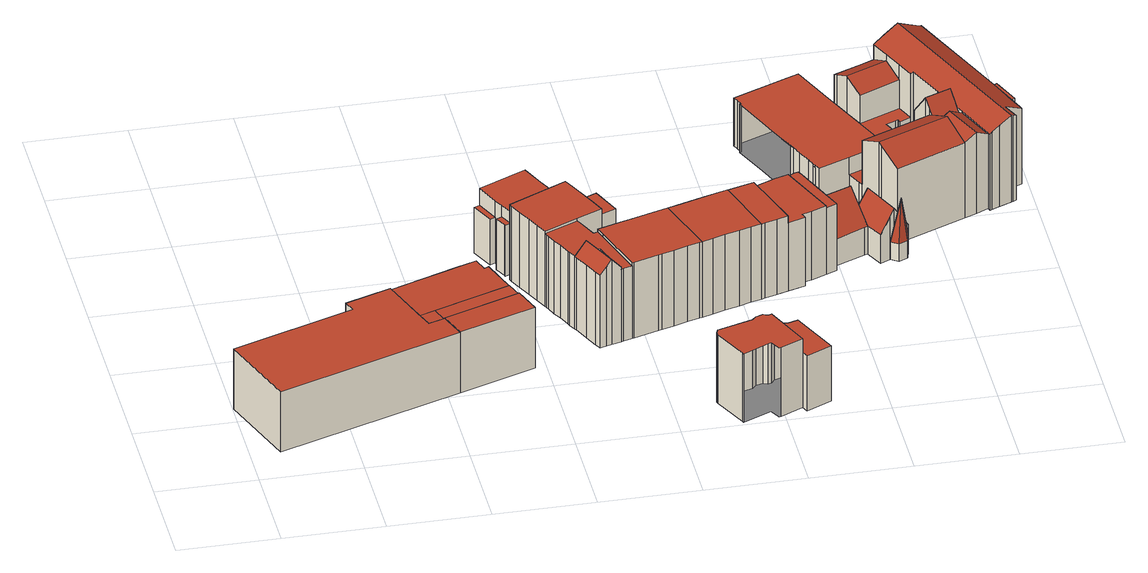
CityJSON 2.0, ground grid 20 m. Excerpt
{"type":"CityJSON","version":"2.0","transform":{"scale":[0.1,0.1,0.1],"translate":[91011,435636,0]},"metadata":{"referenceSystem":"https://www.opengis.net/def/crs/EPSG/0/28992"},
"CityObjects":{
"building1":{"type":"Building","attributes":{"TerrainHeight":3.39,"bron_tex":"UltraCAM-X 10cm juni 2008","voll_tex":"complete","bron_geo":"Lidar 15-30 punten - nov. 2008","status":"1","isWatertight":"0"},"geometry":[{"type":"MultiSurface","lod":"2","boundaries":[[[0,1,2,3]],[[4,5,6,7]],[[8,9,5,4]],[[10,11,12,13,14,15,16]],[[17,18,19,20,21,22,23,24,25]],[[26,27,28,29,30,31,32,33,34]],[[11,10,31,35]],[[10,16,32,31]],[[16,15,33,32]],[[15,14,34,33]],[[14,13,36,34]],[[20,19,29,28]],[[19,18,30,29]],[[18,17,35,30]],[[17,25,12,11]],[[25,24,9,8]],[[24,23,5,9]],[[22,21,27,37]],[[21,20,28,27]],[[0,3,6,5]],[[3,2,26,38]],[[2,1,37,26]],[[1,0,23,22]],[[4,7,13,39]],[[7,6,38,36]],[[8,4,39,12]]],"semantics":{"surfaces":[{"type":"RoofSurface"},{"type":"GroundSurface"},{"type":"WallSurface"}],"values":[0,0,0,0,0,1,2,2,2,2,2,2,2,2,2,2,2,2,2,2,2,2,2,2,2,2]}}]},
"building2":{"type":"Building","attributes":{"TerrainHeight":3.35,"bron_tex":"UltraCAM-X 10cm juni 2008","voll_tex":"complete","bron_geo":"Lidar 15-30 punten - nov. 2008","status":"1","isWatertight":"0"},"geometry":[{"type":"MultiSurface","lod":"2","boundaries":[[[40,41,42,43,44,45,46]],[[47,48,49,50]],[[51,52,53,54,55]],[[56,57,58,59,60,61,62,63,64,65]],[[51,55,63,62]],[[54,53,60,66]],[[53,52,61,60]],[[52,51,62,61]],[[50,49,65,64]],[[49,48,56,65]],[[40,46,58,57]],[[46,45,59,58]],[[45,44,66,59]],[[44,43,55,54]],[[43,42,64,63]],[[42,41,47,50]]],"semantics":{"surfaces":[{"type":"RoofSurface"},{"type":"GroundSurface"},{"type":"WallSurface"}],"values":[0,0,0,1,2,2,2,2,2,2,2,2,2,2,2,2]}}]},
"building3":{"type":"Building","attributes":{"TerrainHeight":2.46,"bron_tex":"UltraCAM-X 10cm juni 2008","voll_tex":"complete","bron_geo":"Lidar 15-30 punten - nov. 2008","status":"1","isWatertight":"0"},"geometry":[{"type":"MultiSurface","lod":"2","boundaries":[[[67,68,69,70]],[[71,72,73,74,75,76,77,78,79,80,81,82]],[[83,84,85,86,87,88,89,90]],[[90,89,91,92]],[[93,94,95,96,97,98,99,100,101,102,103,104,105,106,107,108,109]],[[110,111,112,113,114,115,116,117,118,119,120,121,122,123,124,125,126,127,128,129,130,131,132,133,134,135,136,137,138,139]],[[67,70,135,134]],[[70,69,136,135]],[[69,68,137,136]],[[140,90,141]],[[89,88,116,142]],[[88,87,117,116]],[[87,86,118,117]],[[86,85,119,118]],[[85,84,120,119]],[[84,83,143,120]],[[90,144,141]],[[145,91,108]],[[91,89,142,146]],[[98,97,110,139]],[[97,96,111,110]],[[96,95,112,111]],[[93,109,115,114]],[[109,108,146,115]],[[145,107,92]],[[107,144,92]],[[140,106,83]],[[106,105,121,143]],[[105,104,122,121]],[[104,103,123,122]],[[103,102,124,123]],[[102,101,125,124]],[[101,100,126,125]],[[100,99,147,126]],[[71,82,132,131]],[[82,81,133,132]],[[81,80,134,133]],[[80,79,68,67]],[[79,78,138,137]],[[78,77,139,138]],[[77,76,99,98]],[[76,75,127,147]],[[75,74,128,127]],[[74,73,129,128]],[[73,72,130,129]],[[72,71,131,130]]],"semantics":{"surfaces":[{"type":"RoofSurface"},{"type":"GroundSurface"},{"type":"WallSurface"}],"values":[0,0,0,0,0,1,2,2,2,2,2,2,2,2,2,2,2,2,2,2,2,2,2,2,2,2,2,2,2,2,2,2,2,2,2,2,2,2,2,2,2,2,2,2,2,2]}}]},
"building4":{"type":"Building","attributes":{"TerrainHeight":2.68,"bron_tex":"UltraCAM-X 10cm juni 2008","voll_tex":"complete","bron_geo":"Lidar 15-30 punten - nov. 2008","status":"1","isWatertight":"0"},"geometry":[{"type":"MultiSurface","lod":"2","boundaries":[[[148,149,150,151,152,153,154,155,156,157,158,159,160]],[[161,162,163,164,165,166,167,168,114,113,112,169,170]],[[148,160,169,112]],[[160,159,170,169]],[[159,158,161,170]],[[157,156,163,162]],[[156,155,164,163]],[[155,154,165,164]],[[154,153,166,165]],[[153,152,167,166]],[[152,151,168,167]],[[151,150,114,168]],[[150,149,94,93]],[[149,148,95,94]]],"semantics":{"surfaces":[{"type":"RoofSurface"},{"type":"GroundSurface"},{"type":"WallSurface"}],"values":[0,1,2,2,2,2,2,2,2,2,2,2,2,2]}}]},
"building5":{"type":"Building","attributes":{"TerrainHeight":2.57,"bron_tex":"UltraCAM-X 10cm juni 2008","voll_tex":"complete","bron_geo":"Lidar 15-30 punten - nov. 2008","status":"1","isWatertight":"1"},"geometry":[{"type":"MultiSurface","lod":"2","boundaries":[[[171,172,173,174]],[[175,176,177,178]],[[171,174,175,178]],[[174,173,176,175]],[[173,172,177,176]],[[172,171,178,177]]],"semantics":{"surfaces":[{"type":"RoofSurface"},{"type":"GroundSurface"},{"type":"WallSurface"}],"values":[0,1,2,2,2,2]}}]},
"building6":{"type":"Building","attributes":{"TerrainHeight":2.43,"bron_tex":"UltraCAM-X 10cm juni 2008","voll_tex":"complete","bron_geo":"Lidar 15-30 punten - nov. 2008","status":"1","isWatertight":"1"},"geometry":[{"type":"MultiSurface","lod":"2","boundaries":[[[179,180,181,182,183]],[[184,185,186,187,188]],[[179,183,184,188]],[[183,182,185,184]],[[182,181,186,185]],[[181,180,187,186]],[[180,179,188,187]]],"semantics":{"surfaces":[{"type":"RoofSurface"},{"type":"GroundSurface"},{"type":"WallSurface"}],"values":[0,1,2,2,2,2,2]}}]},
"building7":{"type":"Building","attributes":{"TerrainHeight":3.46,"bron_tex":"UltraCAM-X 10cm juni 2008","voll_tex":"complete","bron_geo":"Lidar 15-30 punten - nov. 2008","status":"1","isWatertight":"0"},"geometry":[{"type":"MultiSurface","lod":"2","boundaries":[[[189,190,191,192,193,194,195,196]],[[197,198,199,200,201,202,203,204,205,206,207,208,209,210,211]],[[212,213,214,215,216,217,218,219,220,221,222,223,224,225,226,227,228,229,230,231,232]],[[189,196,217,216]],[[196,195,218,217]],[[195,194,219,218]],[[194,193,220,219]],[[192,191,222,221]],[[191,190,223,222]],[[205,204,231,230]],[[204,203,232,231]],[[203,202,212,232]],[[202,201,213,212]],[[201,200,214,213]],[[200,199,215,214]],[[199,198,216,215]],[[198,197,190,189]],[[197,211,224,223]],[[208,207,228,227]],[[207,206,229,228]],[[206,205,230,229]]],"semantics":{"surfaces":[{"type":"RoofSurface"},{"type":"GroundSurface"},{"type":"WallSurface"}],"values":[0,0,1,2,2,2,2,2,2,2,2,2,2,2,2,2,2,2,2,2,2]}}]},
"building8":{"type":"Building","attributes":{"TerrainHeight":2.42,"bron_tex":"UltraCAM-X 10cm juni 2008","voll_tex":"complete","bron_geo":"Lidar 15-30 punten - nov. 2008","status":"1","isWatertight":"0"},"geometry":[{"type":"MultiSurface","lod":"2","boundaries":[[[233,234,235,236,237]],[[238,239,240,241,242]],[[233,237,239,238]],[[237,236,243,244]],[[236,235,241,240]],[[235,234,242,241]],[[234,233,238,242]]],"semantics":{"surfaces":[{"type":"RoofSurface"},{"type":"GroundSurface"},{"type":"WallSurface"}],"values":[0,1,2,2,2,2,2]}}]},
"building9":{"type":"Building","attributes":{"TerrainHeight":2.5,"bron_tex":"UltraCAM-X 10cm juni 2008","voll_tex":"complete","bron_geo":"Lidar 15-30 punten - nov. 2008","status":"1","isWatertight":"1"},"geometry":[{"type":"MultiSurface","lod":"2","boundaries":[[[245,246,247,248,249,250,251,252]],[[253,254,255,256,257,258,259,260]],[[245,252,254,253]],[[252,251,255,254]],[[251,250,256,255]],[[250,249,257,256]],[[249,248,258,257]],[[248,247,259,258]],[[247,246,260,259]],[[246,245,253,260]]],"semantics":{"surfaces":[{"type":"RoofSurface"},{"type":"GroundSurface"},{"type":"WallSurface"}],"values":[0,1,2,2,2,2,2,2,2,2]}}]},
"building10":{"type":"Building","attributes":{"TerrainHeight":2.64,"bron_tex":"UltraCAM-X 10cm juni 2008","voll_tex":"complete","bron_geo":"Lidar 15-30 punten - nov. 2008","status":"1","isWatertight":"0"},"geometry":[{"type":"MultiSurface","lod":"2","boundaries":[[[158,157,261,262,263,264,265,266,267,268,269]],[[161,270,271,272,273,274,275,276,277,278,162]],[[158,269,270,161]],[[269,268,271,270]],[[268,267,272,271]],[[267,266,279,280]],[[266,265,281,279]],[[265,264,275,274]],[[264,263,276,275]],[[263,262,277,276]],[[262,261,278,277]],[[261,157,162,278]]],"semantics":{"surfaces":[{"type":"RoofSurface"},{"type":"GroundSurface"},{"type":"WallSurface"}],"values":[0,1,2,2,2,2,2,2,2,2,2,2]}}]},
"building11":{"type":"Building","attributes":{"TerrainHeight":2.73,"bron_tex":"UltraCAM-X 10cm juni 2008","voll_tex":"complete","bron_geo":"Lidar 15-30 punten - nov. 2008","status":"1","isWatertight":"0"},"geometry":[{"type":"MultiSurface","lod":"2","boundaries":[[[280,279,281,282,283,284,285]],[[286,287,288,289,290,291,292,293,294]],[[295,296,297,298,299,300,301,302,303,274,273,272,304]],[[280,285,304,272]],[[285,284,286,294]],[[284,283,302,305]],[[283,282,303,302]],[[282,281,274,303]],[[293,292,296,295]],[[292,291,297,296]],[[291,290,306,307]],[[290,289,299,298]],[[289,288,300,299]],[[288,287,301,300]],[[287,286,305,301]],[[294,293,295,304]]],"semantics":{"surfaces":[{"type":"RoofSurface"},{"type":"GroundSurface"},{"type":"WallSurface"}],"values":[0,0,1,2,2,2,2,2,2,2,2,2,2,2,2,2]}}]},
"building12":{"type":"Building","attributes":{"TerrainHeight":2.81,"bron_tex":"UltraCAM-X 10cm juni 2008","voll_tex":"complete","bron_geo":"Lidar 15-30 punten - nov. 2008","status":"1","isWatertight":"0"},"geometry":[{"type":"MultiSurface","lod":"2","boundaries":[[[308,309,310,311]],[[312,313,314,315]],[[316,317,313,318]],[[311,310,319,320]],[[310,309,312,315]]],"semantics":{"surfaces":[{"type":"RoofSurface"},{"type":"GroundSurface"},{"type":"WallSurface"}],"values":[0,1,2,2,2]}}]},
"building13":{"type":"Building","attributes":{"TerrainHeight":2.82,"bron_tex":"UltraCAM-X 10cm juni 2008","voll_tex":"complete","bron_geo":"Lidar 15-30 punten - nov. 2008","status":"1","isWatertight":"0"},"geometry":[{"type":"MultiSurface","lod":"2","boundaries":[[[320,319,321,322,323,324,325]],[[315,314,326,327,328,329,330]],[[325,324,331,332]],[[324,323,333,331]],[[323,322,329,328]],[[322,321,330,329]],[[321,319,315,330]]],"semantics":{"surfaces":[{"type":"RoofSurface"},{"type":"GroundSurface"},{"type":"WallSurface"}],"values":[0,1,2,2,2,2,2]}}]},
"building14":{"type":"Building","attributes":{"TerrainHeight":3.1,"bron_tex":"UltraCAM-X 10cm juni 2008","voll_tex":"complete","bron_geo":"Lidar 15-30 punten - nov. 2008","status":"1","isWatertight":"0"},"geometry":[{"type":"MultiSurface","lod":"2","boundaries":[[[334,335,336,337]],[[338,339,340,341,342,343]],[[344,334,337,345,346]],[[339,347,348,349,350,351,340]],[[307,306,352,353,354,355,356]],[[357,358,359,360,361,362,363,364,365,366,367,368,369,298,297,370]],[[335,334,371,360]],[[336,335,360,359]],[[338,343,359,358]],[[372,342,345,337]],[[343,372,337,336]],[[342,341,373,374]],[[341,340,375,363]],[[334,344,361,371]],[[344,346,362,361]],[[346,345,374,376]],[[340,351,364,375]],[[351,377,378]],[[350,349,366,365]],[[349,348,367,366]],[[348,347,368,367]],[[307,356,370,297]],[[356,355,357,370]],[[355,354,358,357]],[[354,379,339,338]],[[379,353,347,339]],[[353,352,369,368]],[[352,306,298,369]]],"semantics":{"surfaces":[{"type":"RoofSurface"},{"type":"GroundSurface"},{"type":"WallSurface"}],"values":[0,0,0,0,0,1,2,2,2,2,2,2,2,2,2,2,2,2,2,2,2,2,2,2,2,2,2,2]}}]},
"building15":{"type":"Building","attributes":{"TerrainHeight":3.22,"bron_tex":"UltraCAM-X 10cm juni 2008","voll_tex":"complete","bron_geo":"Lidar 15-30 punten - nov. 2008","status":"1","isWatertight":"0"},"geometry":[{"type":"MultiSurface","lod":"2","boundaries":[[[333,380,381,332,331]],[[328,327,326,382,383]],[[384,385,386,382]],[[381,380,383,382]],[[380,333,328,383]]],"semantics":{"surfaces":[{"type":"RoofSurface"},{"type":"GroundSurface"},{"type":"WallSurface"}],"values":[0,1,2,2,2]}}]},
"building16":{"type":"Building","attributes":{"TerrainHeight":3.77,"bron_tex":"UltraCAM-X 10cm juni 2008","voll_tex":"complete","bron_geo":"Lidar 15-30 punten - nov. 2008","status":"1","isWatertight":"0"},"geometry":[{"type":"MultiSurface","lod":"2","boundaries":[[[376,373,387,388]],[[362,389,390,363]],[[376,388,389,362]],[[388,387,390,389]],[[387,373,363,390]]],"semantics":{"surfaces":[{"type":"RoofSurface"},{"type":"GroundSurface"},{"type":"WallSurface"}],"values":[0,1,2,2,2]}}]},
"building17":{"type":"Building","attributes":{"TerrainHeight":2.74,"bron_tex":"UltraCAM-X 10cm juni 2008","voll_tex":"complete","bron_geo":"Lidar 15-30 punten - nov. 2008","status":"1","isWatertight":"0"},"geometry":[{"type":"MultiSurface","lod":"2","boundaries":[[[391,392,393,394,395,396]],[[397,398,399,400,392,391]],[[401,402,403,404,405,406,407,408,409,410,411,412,413,414,415,416,417,418,419,420,421,422]],[[423,424,425,426,427,428]],[[429,423,428,430]],[[431,432,433,434,435,436,437,438,439,440,441,442,443,444,445,446,447]],[[448,449,450]],[[450,449,451]],[[451,449,452]],[[452,449,448]],[[453,454,455,456,457]],[[458,453,457,459,460]],[[461,462,463,464]],[[465,466,462,461]],[[467,468,469,470]],[[471,472,473,474,475,476,477,478,467,479,480]],[[481,482,483,484,485,486,487,488,489,490,491,492,472,471]],[[493,494,495,496,497,498,499]],[[495,500,501,496]],[[502,503,504,505,506,507,508,509,510,511,512,513,514,515,516,517,518,519,365,364,520,521,522,523,524,525,526,527,522,521,528,382,326,314,313,529,530,531,532,533,534,535,536,537,538,539,540,541,542,543,544,545]],[[448,450,515,518]],[[450,451,516,515]],[[451,452,517,516]],[[452,448,518,517]],[[457,456,466,546]],[[456,455,513,547]],[[455,454,396,395]],[[454,453,548,520]],[[458,460,434,433]],[[549,459,425]],[[459,457,546,465]],[[453,458,550,548]],[[461,464,551,552]],[[463,462,553,512]],[[465,461,552,554]],[[462,466,547,553]],[[467,470,502,545]],[[470,469,503,502]],[[469,468,504,503]],[[471,480,543,555]],[[480,479,544,543]],[[479,467,545,544]],[[467,478,468]],[[478,477,505,504]],[[477,476,506,505]],[[476,475,507,506]],[[475,474,508,507]],[[474,473,509,508]],[[473,472,556,509]],[[482,481,557,558]],[[481,471,555,557]],[[472,492,559,556]],[[492,491,510,559]],[[491,490,511,510]],[[490,489,512,511]],[[489,488,464,463]],[[488,560,426]],[[487,486,523,561]],[[486,485,524,523]],[[485,484,562,524]],[[484,483,442,441]],[[563,482,497,496]],[[483,563,496,501]],[[493,499,542,541]],[[499,498,564,542]],[[498,497,558,564]],[[495,494,540,565]],[[494,493,541,540]],[[501,500,443,442]],[[500,495,565,566]],[[446,445,567,539]],[[445,444,540,567]],[[444,443,566,540]],[[441,440,525,562]],[[440,439,568,525]],[[439,438,526,568]],[[438,437,569,526]],[[437,436,527,569]],[[436,435,522,527]],[[435,434,570,522]],[[433,432,571,550]],[[432,431,521,571]],[[403,402,537,536]],[[402,401,538,537]],[[401,422,539,538]],[[422,421,447,446]],[[421,420,431,447]],[[420,419,528,521]],[[419,418,382,528]],[[418,417,385,384]],[[417,416,326,386]],[[416,415,314,326]],[[415,414,318,314]],[[414,413,317,316]],[[413,412,572,317]],[[409,408,573,532]],[[408,407,533,573]],[[407,406,574,533]],[[406,405,534,574]],[[405,404,535,534]],[[404,403,536,535]],[[428,427,561,575]],[[427,560,487]],[[426,425,554,551]],[[549,424,460]],[[424,423,576,570]],[[429,430,523,522]],[[430,428,575,523]],[[423,429,522,576]],[[391,396,520,577]],[[395,394,514,513]],[[394,393,515,514]],[[393,392,578,515]],[[397,391,577,364]],[[392,400,518,578]],[[400,399,519,518]],[[399,398,365,519]],[[398,397,364,365]]],"semantics":{"surfaces":[{"type":"RoofSurface"},{"type":"GroundSurface"},{"type":"WallSurface"}],"values":[0,0,0,0,0,0,0,0,0,0,0,0,0,0,0,0,0,0,0,1,2,2,2,2,2,2,2,2,2,2,2,2,2,2,2,2,2,2,2,2,2,2,2,2,2,2,2,2,2,2,2,2,2,2,2,2,2,2,2,2,2,2,2,2,2,2,2,2,2,2,2,2,2,2,2,2,2,2,2,2,2,2,2,2,2,2,2,2,2,2,2,2,2,2,2,2,2,2,2,2,2,2,2,2,2,2,2,2,2,2,2,2,2,2,2,2,2,2]}}]}
},
"vertices":[
[406,265,135],[425,212,135],[578,265,135],[559,319,135],[395,298,132],[406,265,132],[559,319,132],[547,352,132],[362,286,132],[374,254,132],[462,432,131],[328,384,131],[362,286,131],[547,352,131],[522,423,131],[513,419,131],[504,447,131],[328,384,134],[237,352,134],[245,329,134],[2,244,134],[58,84,134],[425,212,134],[406,265,134],[374,254,134],[362,286,134],[578,265,0],[58,84,0],[2,244,0],[245,329,0],[237,352,0],[462,432,0],[504,447,0],[513,419,0],[522,423,0],[328,384,0],[547,352,0],[425,212,0],[559,319,0],[395,298,131],
[652,717,138],[557,673,138],[577,627,138],[586,609,138],[597,584,138],[693,628,138],[672,672,138],[557,673,101],[545,667,101],[566,622,101],[577,627,101],[574,604,113],[585,581,113],[586,579,113],[597,584,113],[586,609,113],[545,667,0],[652,717,0],[672,672,0],[693,628,0],[586,579,0],[585,581,0],[574,604,0],[586,609,0],[577,627,0],[566,622,0],[597,584,0],
[733,570,23],[746,541,23],[824,576,23],[811,606,23],[592,566,167],[594,560,167],[605,537,167],[617,510,167],[628,487,167],[638,465,167],[705,495,167],[756,517,167],[746,541,167],[733,570,167],[711,618,167],[709,622,167],[677,380,161],[679,375,161],[692,345,161],[704,319,161],[710,307,161],[723,311,176],[733,314,189],[700,387,189],[752,319,167],[728,396,155],[774,326,162],[741,431,162],[735,451,162],[726,448,162],[710,485,162],[705,495,162],[638,465,162],[640,460,162],[643,454,162],[650,437,162],[658,420,162],[668,398,162],[670,393,162],[677,380,162],[728,396,162],[752,319,162],[757,321,162],[710,485,0],[726,448,0],[735,451,0],[741,431,0],[774,326,0],[757,321,0],[723,311,0],[710,307,0],[704,319,0],[692,345,0],[679,375,0],[670,393,0],[668,398,0],[658,420,0],[650,437,0],[643,454,0],[640,460,0],[628,487,0],[617,510,0],[605,537,0],[594,560,0],[592,566,0],[709,622,0],[711,618,0],[733,570,0],[811,606,0],[824,576,0],[746,541,0],[756,517,0],[705,495,0],[678,380,162],[700,387,162],[733,314,0],[677,380,0],[722,394,162],[742,349,162],[752,319,0],[638,465,0],
[735,451,168],[741,431,168],[774,326,168],[778,327,168],[828,343,168],[835,345,168],[859,352,168],[887,361,168],[911,368,168],[916,370,168],[877,495,168],[793,469,168],[789,468,168],[877,495,0],[916,370,0],[911,368,0],[887,361,0],[859,352,0],[835,345,0],[828,343,0],[778,327,0],[789,468,0],[793,469,0],
[705,762,23],[745,674,23],[768,684,23],[728,772,23],[728,772,0],[768,684,0],[745,674,0],[705,762,0],
[772,647,23],[780,628,23],[808,640,23],[800,659,23],[778,649,23],[778,649,0],[800,659,0],[808,640,0],[780,628,0],[772,647,0],
[998,128,122],[1038,35,122],[1043,22,122],[1094,46,122],[1051,144,122],[1030,138,122],[1020,141,122],[1005,137,122],[1038,35,153],[998,128,153],[991,126,153],[981,130,153],[967,125,153],[960,117,153],[896,98,153],[889,96,153],[885,86,153],[887,80,153],[919,11,153],[920,8,153],[978,34,153],[988,13,153],[992,14,153],[960,117,0],[967,125,0],[981,130,0],[991,126,0],[998,128,0],[1005,137,0],[1020,141,0],[1030,138,0],[1051,144,0],[1094,46,0],[1043,22,0],[1038,35,0],[992,14,0],[988,13,0],[978,34,0],[920,8,0],[919,11,0],[887,80,0],[885,86,0],[889,96,0],[896,98,0],
[765,757,32],[789,700,32],[790,698,32],[823,712,32],[798,771,32],[765,757,0],[798,771,0],[823,712,0],[790,698,0],[789,700,0],[823,712,31],[798,771,31],
[766,537,23],[779,509,23],[862,546,23],[863,547,23],[980,587,23],[998,593,23],[988,622,23],[851,575,23],[766,537,0],[851,575,0],[988,622,0],[998,593,0],[980,587,0],[863,547,0],[862,546,0],[779,509,0],
[939,377,168],[963,385,168],[992,393,168],[1016,401,168],[1036,407,168],[998,531,168],[997,532,168],[949,517,168],[896,500,168],[896,500,0],[949,517,0],[997,532,0],[998,531,0],[1036,407,0],[1016,401,0],[992,393,0],[963,385,0],[939,377,0],[998,531,167],[997,532,167],[1036,407,167],
[1044,410,167],[1068,417,167],[1090,424,167],[1051,548,167],[1090,424,152],[1125,435,152],[1122,446,152],[1141,452,152],[1171,465,152],[1123,583,152],[1097,575,152],[1049,554,152],[1051,548,152],[1049,554,0],[1097,575,0],[1123,583,0],[1171,465,0],[1141,452,0],[1122,446,0],[1125,435,0],[1068,417,0],[1044,410,0],[1051,548,0],[1090,424,0],[1171,465,148],[1123,583,148],
[1161,744,32],[1104,721,32],[1116,692,32],[1173,716,32],[1104,721,0],[1161,744,0],[1173,716,0],[1116,692,0],[1164,736,106],[1161,744,106],[1164,736,0],[1116,692,31],[1173,716,31],
[1127,665,31],[1127,664,31],[1160,678,31],[1160,680,31],[1184,689,31],[1184,689,0],[1160,680,0],[1160,678,0],[1127,664,0],[1127,665,0],[1160,680,23],[1184,689,23],[1160,678,23],
[1190,635,36],[1176,629,34],[1187,600,34],[1202,607,36],[1149,584,60],[1168,535,124],[1238,563,124],[1234,572,113],[1216,613,58],[1187,600,59],[1204,641,34],[1216,613,34],[1216,614,34],[1188,486,59],[1194,489,59],[1254,514,61],[1260,517,61],[1240,558,116],[1193,474,148],[1188,486,148],[1149,584,148],[1144,593,148],[1136,591,148],[1144,593,0],[1149,584,0],[1187,600,0],[1176,629,0],[1204,641,0],[1216,614,0],[1234,572,0],[1240,558,0],[1260,517,0],[1254,514,0],[1194,489,0],[1188,486,0],[1193,474,0],[1136,591,0],[1190,635,0],[1202,607,58],[1234,572,27],[1216,613,27],[1238,563,0],[1216,614,27],[1259,518,63],[1240,558,61],[1168,535,148],
[1168,659,23],[1192,669,23],[1192,669,0],[1168,659,0],[1192,669,102],[1190,675,102],[1190,675,0],
[1247,577,27],[1229,619,27],[1229,619,0],[1247,577,0],
[1272,571,110],[1306,493,110],[1335,508,61],[1333,514,61],[1322,539,60],[1301,584,62],[1240,558,59],[1260,517,62],[1277,480,63],[1297,489,95],[1224,977,107],[1201,968,107],[1090,922,107],[1091,921,107],[1095,911,107],[1098,903,107],[1100,900,107],[1098,899,107],[1097,899,107],[1126,829,107],[1138,799,107],[1150,771,107],[1161,744,107],[1164,736,107],[1173,716,107],[1184,689,107],[1190,675,107],[1192,669,107],[1197,657,107],[1260,683,107],[1334,714,107],[1255,902,107],[1412,717,198],[1417,704,181],[1427,680,145],[1477,700,145],[1467,725,181],[1462,737,198],[1397,754,146],[1446,775,145],[1260,683,69],[1272,653,69],[1276,645,69],[1417,704,69],[1397,754,69],[1361,833,69],[1381,842,69],[1385,844,69],[1386,843,69],[1388,837,69],[1410,847,69],[1396,882,69],[1314,847,69],[1285,915,69],[1280,913,69],[1255,902,69],[1334,714,69],[1297,489,39],[1319,492,133],[1335,508,39],[1330,488,39],[1312,480,39],[1298,592,195],[1301,584,191],[1322,539,166],[1461,599,167],[1439,651,195],[1276,645,167],[1427,680,180],[1417,704,167],[1452,690,180],[1486,609,180],[1510,620,166],[1477,700,166],[1427,680,166],[1461,599,166],[1555,780,166],[1573,724,166],[1583,728,166],[1560,783,166],[1413,980,193],[1557,633,193],[1561,635,191],[1567,638,188],[1552,673,188],[1588,688,169],[1585,694,169],[1573,724,169],[1462,1001,167],[1457,998,169],[1384,968,178],[1363,959,166],[1396,882,166],[1410,847,166],[1415,849,169],[1446,775,169],[1467,725,169],[1477,700,169],[1510,620,169],[1513,614,169],[1517,616,172],[1533,623,180],[1281,924,132],[1285,915,137],[1297,886,152],[1379,920,152],[1363,959,132],[1358,957,132],[1340,949,132],[1314,847,131],[1396,882,132],[1560,783,0],[1583,728,0],[1573,724,0],[1585,694,0],[1588,688,0],[1552,673,0],[1567,638,0],[1561,635,0],[1517,616,0],[1513,614,0],[1510,620,0],[1322,539,0],[1333,514,0],[1335,508,0],[1330,488,0],[1312,480,0],[1297,489,0],[1277,480,0],[1301,584,0],[1260,683,0],[1397,754,0],[1446,775,0],[1415,849,0],[1388,837,0],[1385,844,0],[1361,833,0],[1197,657,0],[1150,771,0],[1138,799,0],[1126,829,0],[1097,899,0],[1100,900,0],[1095,911,0],[1091,921,0],[1090,922,0],[1201,968,0],[1224,977,0],[1255,902,0],[1285,915,0],[1281,924,0],[1340,949,0],[1457,998,0],[1462,1001,0],[1555,780,0],[1439,651,166],[1461,599,0],[1298,592,0],[1420,697,170],[1276,645,0],[1477,700,0],[1452,690,0],[1486,609,0],[1427,680,0],[1413,980,0],[1557,633,0],[1384,968,0],[1363,959,0],[1533,623,0],[1470,717,169],[1467,725,0],[1410,847,0],[1379,920,166],[1358,957,0],[1297,886,0],[1314,847,0],[1280,913,0],[1386,843,0],[1381,842,0],[1417,704,0],[1272,653,0],[1150,771,106],[1098,899,0],[1098,903,0],[1462,737,0],[1412,717,0],[1272,571,0],[1306,493,0]
]}
